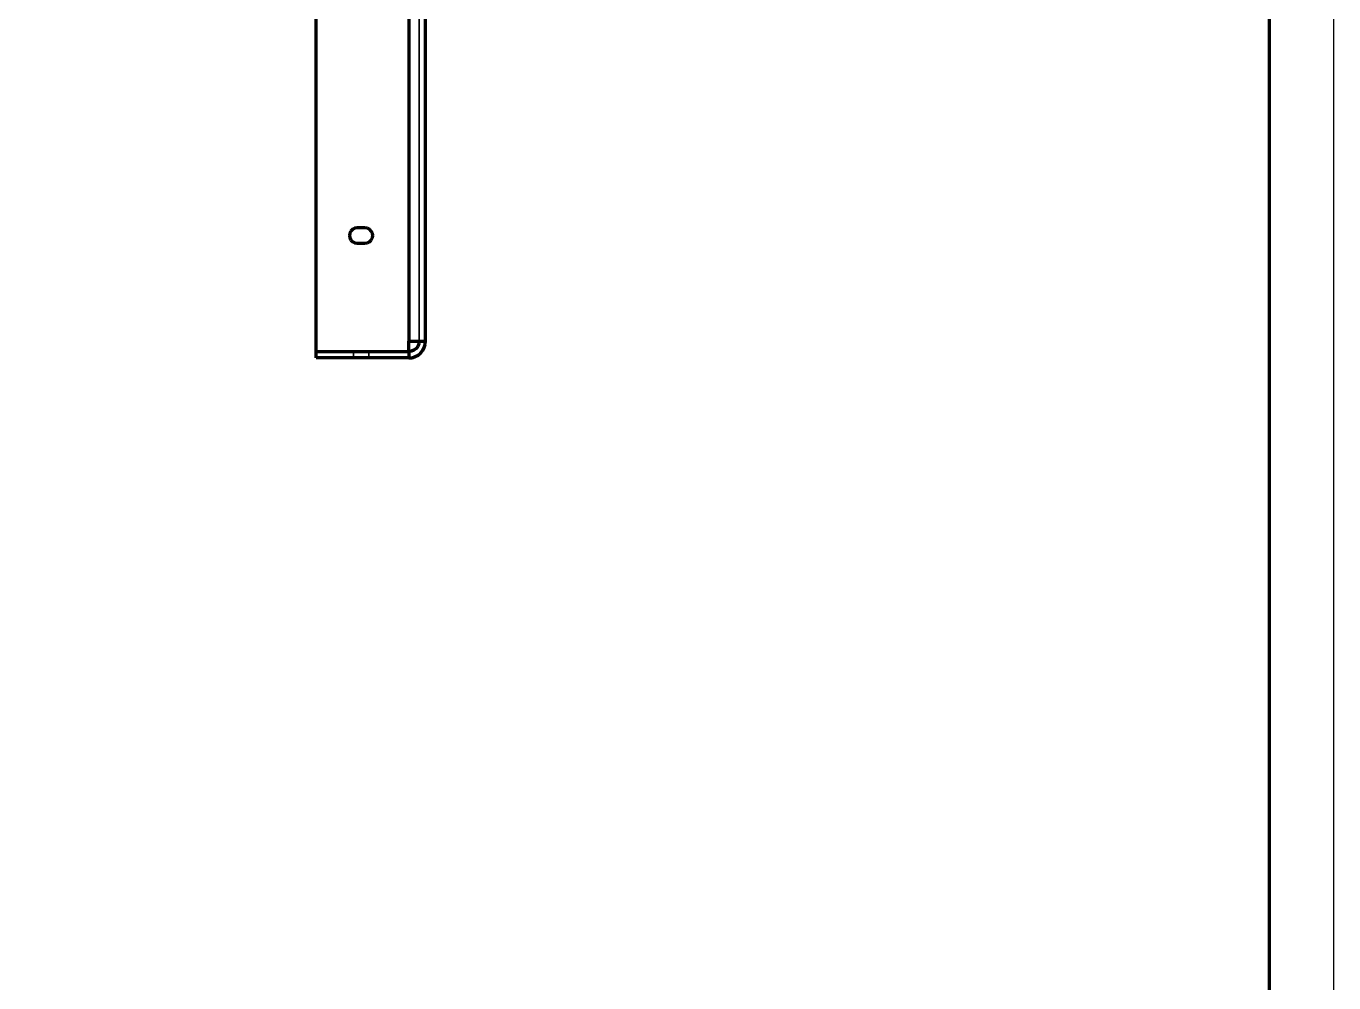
# Model space of a CAD drawing. Header units: millimetres. Extents: x 0 to 420, y 0 to 297.
# Drawn here: x 318.5 to 420, y 148.5 to 222.8 of the extents above; entities that cross this region are included whole.
import ezdxf

# ---------------------------------------------------------------- set-up
doc = ezdxf.new("R2010")
doc.units = ezdxf.units.MM
doc.linetypes.add('DASHED', pattern=[1.524, 1.27, -0.254])

msp = doc.modelspace()

# ---------------------------------------------------------------- linework, layer by layer
at = {"color": 1, "lineweight": 70}
for p, q in [((341, 197.51), (341, 256.49)), ((348.2, 255.7), (348.2, 198.3)), ((349.5, 198.3), (349.5, 255.7)), ((344.01, 207.07), (343.85, 206.99)), ((344.01, 207.07), (343.85, 206.99)), ((344.2, 207.1), (344.01, 207.07)), ((344.2, 207.1), (344.01, 207.07)), ((344.8, 207.1), (344.2, 207.1)), ((344.99, 207.07), (344.8, 207.1)), ((344.99, 207.07), (344.8, 207.1)), ((345.15, 206.99), (344.99, 207.07)), ((345.15, 206.99), (344.99, 207.07)), ((343.63, 206.69), (343.6, 206.5)), ((343.63, 206.69), (343.6, 206.5)), ((343.6, 206.5), (343.63, 206.31)), ((343.6, 206.5), (343.63, 206.31)), ((343.71, 206.85), (343.63, 206.69)), ((343.71, 206.85), (343.63, 206.69)), ((343.63, 206.31), (343.71, 206.15)), ((343.63, 206.31), (343.71, 206.15)), ((343.85, 206.99), (343.71, 206.85)), ((343.85, 206.99), (343.71, 206.85)), ((343.71, 206.15), (343.85, 206.01)), ((343.71, 206.15), (343.85, 206.01)), ((345.29, 206.85), (345.15, 206.99)), ((345.29, 206.85), (345.15, 206.99)), ((345.15, 206.01), (345.29, 206.15)), ((345.15, 206.01), (345.29, 206.15)), ((345.37, 206.69), (345.29, 206.85)), ((345.37, 206.69), (345.29, 206.85)), ((345.29, 206.15), (345.37, 206.31)), ((345.29, 206.15), (345.37, 206.31)), ((345.4, 206.5), (345.37, 206.69)), ((345.4, 206.5), (345.37, 206.69)), ((345.37, 206.31), (345.4, 206.5)), ((345.37, 206.31), (345.4, 206.5)), ((343.85, 206.01), (344.01, 205.93)), ((343.85, 206.01), (344.01, 205.93)), ((344.01, 205.93), (344.2, 205.9)), ((344.01, 205.93), (344.2, 205.9)), ((344.2, 205.9), (344.8, 205.9)), ((344.8, 205.9), (344.99, 205.93)), ((344.8, 205.9), (344.99, 205.93)), ((344.99, 205.93), (345.15, 206.01)), ((344.99, 205.93), (345.15, 206.01)), ((348.2, 197.51), (348.2, 198.3)), ((348.2, 198.3), (348.35, 198.3)), ((348.35, 198.3), (348.49, 198.3)), ((348.49, 198.3), (348.63, 198.3)), ((348.63, 198.3), (348.76, 198.3)), ((348.76, 198.3), (348.89, 198.3)), ((348.89, 198.3), (349.01, 198.3)), ((348.97, 198.09), (348.89, 197.9)), ((349, 198.3), (348.97, 198.09)), ((349.01, 198.3), (349.12, 198.3)), ((349.12, 198.3), (349.22, 198.3)), ((349.22, 198.3), (349.3, 198.3)), ((349.3, 198.3), (349.37, 198.3)), ((349.37, 198.3), (349.43, 198.3)), ((349.4, 197.8), (349.48, 198.05)), ((349.43, 198.3), (349.47, 198.3)), ((349.47, 198.3), (349.49, 198.3)), ((349.48, 198.05), (349.5, 198.3)), ((349.49, 198.3), (349.5, 198.3)), ((341, 197.51), (348.2, 197.51)), ((341, 197), (341, 197.5)), ((341, 197.5), (348.2, 197.5)), ((348.2, 197), (341, 197)), ((348.41, 197.53), (348.2, 197.5)), ((348.2, 197.5), (348.2, 197)), ((348.2, 197), (348.45, 197.02)), ((348.6, 197.61), (348.41, 197.53)), ((348.45, 197.02), (348.7, 197.1)), ((348.77, 197.73), (348.6, 197.61)), ((348.7, 197.1), (348.92, 197.22)), ((348.89, 197.9), (348.77, 197.73)), ((348.92, 197.22), (349.12, 197.38)), ((349.12, 197.38), (349.28, 197.58)), ((349.28, 197.58), (349.4, 197.8))]:
    msp.add_line(p, q, dxfattribs=at)
at = {"color": 5, "linetype": 'DASHED', "lineweight": 35}
for p, q in [((341, 256.49), (341, 197.51)), ((341, 197.51), (341, 256.49)), ((341, 197.51), (341, 256.49)), ((349, 198.3), (349, 255.7)), ((349, 255.7), (349, 198.3)), ((349.5, 255.7), (349.5, 198.3)), ((343.85, 206.99), (344.01, 207.07)), ((343.85, 206.99), (344.01, 207.07)), ((344.01, 207.07), (344.2, 207.1)), ((344.01, 207.07), (344.2, 207.1)), ((344.2, 207.1), (344.8, 207.1)), ((344.8, 207.1), (344.2, 207.1)), ((344.2, 207.1), (344.8, 207.1)), ((344.8, 207.1), (344.99, 207.07)), ((344.8, 207.1), (344.99, 207.07)), ((344.99, 207.07), (345.15, 206.99)), ((344.99, 207.07), (345.15, 206.99)), ((343.6, 206.5), (343.63, 206.69)), ((343.6, 206.5), (343.63, 206.69)), ((343.63, 206.31), (343.6, 206.5)), ((343.63, 206.31), (343.6, 206.5)), ((343.63, 206.69), (343.71, 206.85)), ((343.63, 206.69), (343.71, 206.85)), ((343.71, 206.15), (343.63, 206.31)), ((343.71, 206.15), (343.63, 206.31)), ((343.71, 206.85), (343.85, 206.99)), ((343.71, 206.85), (343.85, 206.99)), ((343.85, 206.01), (343.71, 206.15)), ((343.85, 206.01), (343.71, 206.15)), ((345.15, 206.99), (345.29, 206.85)), ((345.15, 206.99), (345.29, 206.85)), ((345.29, 206.15), (345.15, 206.01)), ((345.29, 206.15), (345.15, 206.01)), ((345.29, 206.85), (345.37, 206.69)), ((345.29, 206.85), (345.37, 206.69)), ((345.37, 206.31), (345.29, 206.15)), ((345.37, 206.31), (345.29, 206.15)), ((345.37, 206.69), (345.4, 206.5)), ((345.37, 206.69), (345.4, 206.5)), ((345.4, 206.5), (345.37, 206.31)), ((345.4, 206.5), (345.37, 206.31)), ((344.01, 205.93), (343.85, 206.01)), ((344.01, 205.93), (343.85, 206.01)), ((344.2, 205.9), (344.01, 205.93)), ((344.2, 205.9), (344.01, 205.93)), ((344.8, 205.9), (344.2, 205.9)), ((344.2, 205.9), (344.8, 205.9)), ((344.8, 205.9), (344.2, 205.9)), ((344.99, 205.93), (344.8, 205.9)), ((344.99, 205.93), (344.8, 205.9)), ((345.15, 206.01), (344.99, 205.93)), ((345.15, 206.01), (344.99, 205.93)), ((348.2, 198.3), (348.2, 197.51)), ((348.2, 198.3), (348.2, 197.51)), ((348.2, 197.51), (348.2, 198.3)), ((348.35, 198.3), (348.2, 198.3)), ((348.2, 198.3), (348.29, 198.3)), ((348.2, 198.3), (348.29, 198.3)), ((348.29, 198.3), (348.38, 198.3)), ((348.29, 198.3), (348.38, 198.3)), ((348.49, 198.3), (348.35, 198.3)), ((348.38, 198.3), (348.46, 198.3)), ((348.38, 198.3), (348.46, 198.3)), ((348.46, 198.3), (348.55, 198.3)), ((348.46, 198.3), (348.55, 198.3)), ((348.63, 198.3), (348.49, 198.3)), ((348.55, 198.3), (348.63, 198.3)), ((348.55, 198.3), (348.63, 198.3)), ((348.76, 198.3), (348.63, 198.3)), ((348.63, 198.3), (348.7, 198.3)), ((348.63, 198.3), (348.7, 198.3)), ((348.7, 198.3), (348.77, 198.3)), ((348.7, 198.3), (348.77, 198.3)), ((348.89, 198.3), (348.76, 198.3)), ((348.77, 198.3), (348.83, 198.3)), ((348.77, 198.3), (348.83, 198.3)), ((348.83, 198.3), (348.88, 198.3)), ((348.83, 198.3), (348.88, 198.3)), ((348.88, 198.3), (348.92, 198.3)), ((348.88, 198.3), (348.92, 198.3)), ((349.01, 198.3), (348.89, 198.3)), ((348.89, 197.9), (348.97, 198.09)), ((348.92, 198.3), (348.96, 198.3)), ((348.92, 198.3), (348.96, 198.3)), ((348.96, 198.3), (348.98, 198.3)), ((348.96, 198.3), (348.98, 198.3)), ((348.97, 198.09), (349, 198.3)), ((348.98, 198.3), (348.99, 198.3)), ((348.98, 198.3), (348.99, 198.3)), ((348.99, 198.3), (349, 198.3)), ((348.99, 198.3), (349, 198.3)), ((349, 198.3), (349.5, 198.3)), ((349, 198.3), (349.5, 198.3)), ((349.12, 198.3), (349.01, 198.3)), ((349.22, 198.3), (349.12, 198.3)), ((349.3, 198.3), (349.22, 198.3)), ((349.37, 198.3), (349.3, 198.3)), ((349.43, 198.3), (349.37, 198.3)), ((349.48, 198.05), (349.4, 197.8)), ((349.47, 198.3), (349.43, 198.3)), ((349.49, 198.3), (349.47, 198.3)), ((349.5, 198.3), (349.48, 198.05)), ((349.5, 198.3), (349.49, 198.3)), ((341, 197.51), (348.2, 197.51)), ((348.2, 197.51), (341, 197.51)), ((348.2, 197.51), (341, 197.51)), ((348.2, 197.5), (341, 197.5)), ((341, 197.5), (341, 197)), ((341, 197), (348.2, 197)), ((343.92, 197.5), (343.9, 197.5)), ((343.9, 197), (343.9, 197.5)), ((343.9, 197), (343.9, 197.5)), ((343.9, 197.5), (343.92, 197.5)), ((343.92, 197.5), (343.9, 197.5)), ((343.9, 197), (343.9, 197.5)), ((343.9, 197), (343.9, 197.5)), ((343.9, 197.5), (343.92, 197.5)), ((343.92, 197.5), (343.9, 197.5)), ((343.9, 197), (343.9, 197.5)), ((343.9, 197), (343.9, 197.5)), ((343.9, 197.5), (343.92, 197.5)), ((343.92, 197.5), (343.9, 197.5)), ((343.9, 197), (343.9, 197.5)), ((343.9, 197), (343.9, 197.5)), ((343.9, 197.5), (343.92, 197.5)), ((343.92, 197.5), (343.9, 197.5)), ((343.9, 197), (343.9, 197.5)), ((343.9, 197), (343.9, 197.5)), ((343.9, 197.5), (343.92, 197.5)), ((343.92, 197.5), (343.9, 197.5)), ((343.9, 197), (343.9, 197.5)), ((343.9, 197), (343.9, 197.5)), ((343.9, 197.5), (343.92, 197.5)), ((343.92, 197.5), (343.9, 197.5)), ((343.9, 197), (343.9, 197.5)), ((343.9, 197), (343.9, 197.5)), ((343.9, 197.5), (343.92, 197.5)), ((343.92, 197.5), (343.9, 197.5)), ((343.9, 197), (343.9, 197.5)), ((343.9, 197), (343.9, 197.5)), ((343.9, 197.5), (343.92, 197.5)), ((343.92, 197.5), (343.9, 197.5)), ((343.9, 197), (343.9, 197.5)), ((343.9, 197), (343.9, 197.5)), ((343.9, 197.5), (343.92, 197.5)), ((343.92, 197.5), (343.9, 197.5)), ((343.9, 197), (343.9, 197.5)), ((343.9, 197), (343.9, 197.5)), ((343.9, 197.5), (343.92, 197.5)), ((343.9, 197), (343.92, 197)), ((343.92, 197), (343.9, 197)), ((343.9, 197), (343.92, 197)), ((343.92, 197), (343.9, 197)), ((343.9, 197), (343.92, 197)), ((343.92, 197), (343.9, 197)), ((343.9, 197), (343.92, 197)), ((343.92, 197), (343.9, 197)), ((343.9, 197), (343.92, 197)), ((343.92, 197), (343.9, 197)), ((343.9, 197), (343.92, 197)), ((343.92, 197), (343.9, 197)), ((343.9, 197), (343.92, 197)), ((343.92, 197), (343.9, 197)), ((343.9, 197), (343.92, 197)), ((343.92, 197), (343.9, 197)), ((343.9, 197), (343.92, 197)), ((343.92, 197), (343.9, 197)), ((343.9, 197), (343.92, 197)), ((343.92, 197), (343.9, 197)), ((343.96, 197.5), (343.92, 197.5)), ((343.92, 197.5), (343.96, 197.5)), ((343.96, 197.5), (343.92, 197.5)), ((343.92, 197.5), (343.96, 197.5)), ((343.96, 197.5), (343.92, 197.5)), ((343.92, 197.5), (343.96, 197.5)), ((343.96, 197.5), (343.92, 197.5)), ((343.92, 197.5), (343.96, 197.5)), ((343.96, 197.5), (343.92, 197.5)), ((343.92, 197.5), (343.96, 197.5)), ((343.96, 197.5), (343.92, 197.5)), ((343.92, 197.5), (343.96, 197.5)), ((343.96, 197.5), (343.92, 197.5)), ((343.92, 197.5), (343.96, 197.5)), ((343.96, 197.5), (343.92, 197.5)), ((343.92, 197.5), (343.96, 197.5)), ((343.96, 197.5), (343.92, 197.5)), ((343.92, 197.5), (343.96, 197.5)), ((343.96, 197.5), (343.92, 197.5)), ((343.92, 197.5), (343.96, 197.5)), ((343.92, 197), (343.96, 197)), ((343.96, 197), (343.92, 197)), ((343.92, 197), (343.96, 197)), ((343.96, 197), (343.92, 197)), ((343.92, 197), (343.96, 197)), ((343.96, 197), (343.92, 197)), ((343.92, 197), (343.96, 197)), ((343.96, 197), (343.92, 197)), ((343.92, 197), (343.96, 197)), ((343.96, 197), (343.92, 197)), ((343.92, 197), (343.96, 197)), ((343.96, 197), (343.92, 197)), ((343.92, 197), (343.96, 197)), ((343.96, 197), (343.92, 197)), ((343.92, 197), (343.96, 197)), ((343.96, 197), (343.92, 197)), ((343.92, 197), (343.96, 197)), ((343.96, 197), (343.92, 197)), ((343.92, 197), (343.96, 197)), ((343.96, 197), (343.92, 197)), ((344.03, 197.5), (343.96, 197.5)), ((343.96, 197.5), (344.03, 197.5)), ((344.03, 197.5), (343.96, 197.5)), ((343.96, 197.5), (344.03, 197.5)), ((344.03, 197.5), (343.96, 197.5)), ((343.96, 197.5), (344.03, 197.5)), ((344.03, 197.5), (343.96, 197.5)), ((343.96, 197.5), (344.03, 197.5)), ((344.03, 197.5), (343.96, 197.5)), ((343.96, 197.5), (344.03, 197.5)), ((344.03, 197.5), (343.96, 197.5)), ((343.96, 197.5), (344.03, 197.5)), ((344.03, 197.5), (343.96, 197.5)), ((343.96, 197.5), (344.03, 197.5)), ((344.03, 197.5), (343.96, 197.5)), ((343.96, 197.5), (344.03, 197.5)), ((344.03, 197.5), (343.96, 197.5)), ((343.96, 197.5), (344.03, 197.5)), ((344.03, 197.5), (343.96, 197.5)), ((343.96, 197.5), (344.03, 197.5)), ((343.96, 197), (344.03, 197)), ((344.03, 197), (343.96, 197)), ((343.96, 197), (344.03, 197)), ((344.03, 197), (343.96, 197)), ((343.96, 197), (344.03, 197)), ((344.03, 197), (343.96, 197)), ((343.96, 197), (344.03, 197)), ((344.03, 197), (343.96, 197)), ((343.96, 197), (344.03, 197)), ((344.03, 197), (343.96, 197)), ((343.96, 197), (344.03, 197)), ((344.03, 197), (343.96, 197)), ((343.96, 197), (344.03, 197)), ((344.03, 197), (343.96, 197)), ((343.96, 197), (344.03, 197)), ((344.03, 197), (343.96, 197)), ((343.96, 197), (344.03, 197)), ((344.03, 197), (343.96, 197)), ((343.96, 197), (344.03, 197)), ((344.03, 197), (343.96, 197)), ((344.13, 197.5), (344.03, 197.5)), ((344.03, 197.5), (344.13, 197.5)), ((344.13, 197.5), (344.03, 197.5)), ((344.03, 197.5), (344.13, 197.5)), ((344.13, 197.5), (344.03, 197.5)), ((344.03, 197.5), (344.13, 197.5)), ((344.13, 197.5), (344.03, 197.5)), ((344.03, 197.5), (344.13, 197.5)), ((344.13, 197.5), (344.03, 197.5)), ((344.03, 197.5), (344.13, 197.5)), ((344.13, 197.5), (344.03, 197.5)), ((344.03, 197.5), (344.13, 197.5)), ((344.13, 197.5), (344.03, 197.5)), ((344.03, 197.5), (344.13, 197.5)), ((344.13, 197.5), (344.03, 197.5)), ((344.03, 197.5), (344.13, 197.5)), ((344.13, 197.5), (344.03, 197.5)), ((344.03, 197.5), (344.13, 197.5)), ((344.13, 197.5), (344.03, 197.5)), ((344.03, 197.5), (344.13, 197.5)), ((344.03, 197), (344.13, 197)), ((344.13, 197), (344.03, 197)), ((344.03, 197), (344.13, 197)), ((344.13, 197), (344.03, 197)), ((344.03, 197), (344.13, 197)), ((344.13, 197), (344.03, 197)), ((344.03, 197), (344.13, 197)), ((344.13, 197), (344.03, 197)), ((344.03, 197), (344.13, 197)), ((344.13, 197), (344.03, 197)), ((344.03, 197), (344.13, 197)), ((344.13, 197), (344.03, 197)), ((344.03, 197), (344.13, 197)), ((344.13, 197), (344.03, 197)), ((344.03, 197), (344.13, 197)), ((344.13, 197), (344.03, 197)), ((344.03, 197), (344.13, 197)), ((344.13, 197), (344.03, 197)), ((344.03, 197), (344.13, 197)), ((344.13, 197), (344.03, 197)), ((344.24, 197.5), (344.13, 197.5)), ((344.13, 197.5), (344.24, 197.5)), ((344.24, 197.5), (344.13, 197.5)), ((344.13, 197.5), (344.24, 197.5)), ((344.24, 197.5), (344.13, 197.5)), ((344.13, 197.5), (344.24, 197.5)), ((344.24, 197.5), (344.13, 197.5)), ((344.13, 197.5), (344.24, 197.5)), ((344.24, 197.5), (344.13, 197.5)), ((344.13, 197.5), (344.24, 197.5)), ((344.24, 197.5), (344.13, 197.5)), ((344.13, 197.5), (344.24, 197.5)), ((344.24, 197.5), (344.13, 197.5)), ((344.13, 197.5), (344.24, 197.5)), ((344.24, 197.5), (344.13, 197.5)), ((344.13, 197.5), (344.24, 197.5)), ((344.24, 197.5), (344.13, 197.5)), ((344.13, 197.5), (344.24, 197.5)), ((344.24, 197.5), (344.13, 197.5)), ((344.13, 197.5), (344.24, 197.5)), ((344.13, 197), (344.24, 197)), ((344.24, 197), (344.13, 197)), ((344.13, 197), (344.24, 197)), ((344.24, 197), (344.13, 197)), ((344.13, 197), (344.24, 197)), ((344.24, 197), (344.13, 197)), ((344.13, 197), (344.24, 197)), ((344.24, 197), (344.13, 197)), ((344.13, 197), (344.24, 197)), ((344.24, 197), (344.13, 197)), ((344.13, 197), (344.24, 197)), ((344.24, 197), (344.13, 197)), ((344.13, 197), (344.24, 197)), ((344.24, 197), (344.13, 197)), ((344.13, 197), (344.24, 197)), ((344.24, 197), (344.13, 197)), ((344.13, 197), (344.24, 197)), ((344.24, 197), (344.13, 197)), ((344.13, 197), (344.24, 197)), ((344.24, 197), (344.13, 197)), ((344.37, 197.5), (344.24, 197.5)), ((344.24, 197.5), (344.37, 197.5)), ((344.37, 197.5), (344.24, 197.5)), ((344.24, 197.5), (344.37, 197.5)), ((344.37, 197.5), (344.24, 197.5)), ((344.24, 197.5), (344.37, 197.5)), ((344.37, 197.5), (344.24, 197.5)), ((344.24, 197.5), (344.37, 197.5)), ((344.37, 197.5), (344.24, 197.5)), ((344.24, 197.5), (344.37, 197.5)), ((344.37, 197.5), (344.24, 197.5)), ((344.24, 197.5), (344.37, 197.5)), ((344.37, 197.5), (344.24, 197.5)), ((344.24, 197.5), (344.37, 197.5)), ((344.37, 197.5), (344.24, 197.5)), ((344.24, 197.5), (344.37, 197.5)), ((344.37, 197.5), (344.24, 197.5)), ((344.24, 197.5), (344.37, 197.5)), ((344.37, 197.5), (344.24, 197.5)), ((344.24, 197.5), (344.37, 197.5)), ((344.24, 197), (344.37, 197)), ((344.37, 197), (344.24, 197)), ((344.24, 197), (344.37, 197)), ((344.37, 197), (344.24, 197)), ((344.24, 197), (344.37, 197)), ((344.37, 197), (344.24, 197)), ((344.24, 197), (344.37, 197)), ((344.37, 197), (344.24, 197)), ((344.24, 197), (344.37, 197)), ((344.37, 197), (344.24, 197)), ((344.24, 197), (344.37, 197)), ((344.37, 197), (344.24, 197)), ((344.24, 197), (344.37, 197)), ((344.37, 197), (344.24, 197)), ((344.24, 197), (344.37, 197)), ((344.37, 197), (344.24, 197)), ((344.24, 197), (344.37, 197)), ((344.37, 197), (344.24, 197)), ((344.24, 197), (344.37, 197)), ((344.37, 197), (344.24, 197)), ((344.5, 197.5), (344.37, 197.5)), ((344.37, 197.5), (344.5, 197.5)), ((344.5, 197.5), (344.37, 197.5)), ((344.37, 197.5), (344.5, 197.5)), ((344.5, 197.5), (344.37, 197.5)), ((344.37, 197.5), (344.5, 197.5)), ((344.5, 197.5), (344.37, 197.5)), ((344.37, 197.5), (344.5, 197.5)), ((344.5, 197.5), (344.37, 197.5)), ((344.37, 197.5), (344.5, 197.5)), ((344.5, 197.5), (344.37, 197.5)), ((344.37, 197.5), (344.5, 197.5)), ((344.5, 197.5), (344.37, 197.5)), ((344.37, 197.5), (344.5, 197.5)), ((344.5, 197.5), (344.37, 197.5)), ((344.37, 197.5), (344.5, 197.5)), ((344.5, 197.5), (344.37, 197.5)), ((344.37, 197.5), (344.5, 197.5)), ((344.5, 197.5), (344.37, 197.5)), ((344.37, 197.5), (344.5, 197.5)), ((344.37, 197), (344.5, 197)), ((344.5, 197), (344.37, 197)), ((344.37, 197), (344.5, 197)), ((344.5, 197), (344.37, 197)), ((344.37, 197), (344.5, 197)), ((344.5, 197), (344.37, 197)), ((344.37, 197), (344.5, 197)), ((344.5, 197), (344.37, 197)), ((344.37, 197), (344.5, 197)), ((344.5, 197), (344.37, 197)), ((344.37, 197), (344.5, 197)), ((344.5, 197), (344.37, 197)), ((344.37, 197), (344.5, 197)), ((344.5, 197), (344.37, 197)), ((344.37, 197), (344.5, 197)), ((344.5, 197), (344.37, 197)), ((344.37, 197), (344.5, 197)), ((344.5, 197), (344.37, 197)), ((344.37, 197), (344.5, 197)), ((344.5, 197), (344.37, 197)), ((344.63, 197.5), (344.5, 197.5)), ((344.5, 197.5), (344.63, 197.5)), ((344.63, 197.5), (344.5, 197.5)), ((344.5, 197.5), (344.63, 197.5)), ((344.63, 197.5), (344.5, 197.5)), ((344.5, 197.5), (344.63, 197.5)), ((344.63, 197.5), (344.5, 197.5)), ((344.5, 197.5), (344.63, 197.5)), ((344.63, 197.5), (344.5, 197.5)), ((344.5, 197.5), (344.63, 197.5)), ((344.63, 197.5), (344.5, 197.5)), ((344.5, 197.5), (344.63, 197.5)), ((344.63, 197.5), (344.5, 197.5)), ((344.5, 197.5), (344.63, 197.5)), ((344.63, 197.5), (344.5, 197.5)), ((344.5, 197.5), (344.63, 197.5)), ((344.63, 197.5), (344.5, 197.5)), ((344.5, 197.5), (344.63, 197.5)), ((344.63, 197.5), (344.5, 197.5)), ((344.5, 197.5), (344.63, 197.5)), ((344.5, 197), (344.63, 197)), ((344.63, 197), (344.5, 197)), ((344.5, 197), (344.63, 197)), ((344.63, 197), (344.5, 197)), ((344.5, 197), (344.63, 197)), ((344.63, 197), (344.5, 197)), ((344.5, 197), (344.63, 197)), ((344.63, 197), (344.5, 197)), ((344.5, 197), (344.63, 197)), ((344.63, 197), (344.5, 197)), ((344.5, 197), (344.63, 197)), ((344.63, 197), (344.5, 197)), ((344.5, 197), (344.63, 197)), ((344.63, 197), (344.5, 197)), ((344.5, 197), (344.63, 197)), ((344.63, 197), (344.5, 197)), ((344.5, 197), (344.63, 197)), ((344.63, 197), (344.5, 197)), ((344.5, 197), (344.63, 197)), ((344.63, 197), (344.5, 197)), ((344.76, 197.5), (344.63, 197.5)), ((344.63, 197.5), (344.76, 197.5)), ((344.76, 197.5), (344.63, 197.5)), ((344.63, 197.5), (344.76, 197.5)), ((344.76, 197.5), (344.63, 197.5)), ((344.63, 197.5), (344.76, 197.5)), ((344.76, 197.5), (344.63, 197.5)), ((344.63, 197.5), (344.76, 197.5)), ((344.76, 197.5), (344.63, 197.5)), ((344.63, 197.5), (344.76, 197.5)), ((344.76, 197.5), (344.63, 197.5)), ((344.63, 197.5), (344.76, 197.5)), ((344.76, 197.5), (344.63, 197.5)), ((344.63, 197.5), (344.76, 197.5)), ((344.76, 197.5), (344.63, 197.5)), ((344.63, 197.5), (344.76, 197.5)), ((344.76, 197.5), (344.63, 197.5)), ((344.63, 197.5), (344.76, 197.5)), ((344.76, 197.5), (344.63, 197.5)), ((344.63, 197.5), (344.76, 197.5)), ((344.63, 197), (344.76, 197)), ((344.76, 197), (344.63, 197)), ((344.63, 197), (344.76, 197)), ((344.76, 197), (344.63, 197)), ((344.63, 197), (344.76, 197)), ((344.76, 197), (344.63, 197)), ((344.63, 197), (344.76, 197)), ((344.76, 197), (344.63, 197)), ((344.63, 197), (344.76, 197)), ((344.76, 197), (344.63, 197)), ((344.63, 197), (344.76, 197)), ((344.76, 197), (344.63, 197)), ((344.63, 197), (344.76, 197)), ((344.76, 197), (344.63, 197)), ((344.63, 197), (344.76, 197)), ((344.76, 197), (344.63, 197)), ((344.63, 197), (344.76, 197)), ((344.76, 197), (344.63, 197)), ((344.63, 197), (344.76, 197)), ((344.76, 197), (344.63, 197)), ((344.87, 197.5), (344.76, 197.5)), ((344.76, 197.5), (344.87, 197.5)), ((344.87, 197.5), (344.76, 197.5)), ((344.76, 197.5), (344.87, 197.5)), ((344.87, 197.5), (344.76, 197.5)), ((344.76, 197.5), (344.87, 197.5)), ((344.87, 197.5), (344.76, 197.5)), ((344.76, 197.5), (344.87, 197.5)), ((344.87, 197.5), (344.76, 197.5)), ((344.76, 197.5), (344.87, 197.5)), ((344.87, 197.5), (344.76, 197.5)), ((344.76, 197.5), (344.87, 197.5)), ((344.87, 197.5), (344.76, 197.5)), ((344.76, 197.5), (344.87, 197.5)), ((344.87, 197.5), (344.76, 197.5)), ((344.76, 197.5), (344.87, 197.5)), ((344.87, 197.5), (344.76, 197.5)), ((344.76, 197.5), (344.87, 197.5)), ((344.87, 197.5), (344.76, 197.5)), ((344.76, 197.5), (344.87, 197.5)), ((344.76, 197), (344.87, 197)), ((344.87, 197), (344.76, 197)), ((344.76, 197), (344.87, 197)), ((344.87, 197), (344.76, 197)), ((344.76, 197), (344.87, 197)), ((344.87, 197), (344.76, 197)), ((344.76, 197), (344.87, 197)), ((344.87, 197), (344.76, 197)), ((344.76, 197), (344.87, 197)), ((344.87, 197), (344.76, 197)), ((344.76, 197), (344.87, 197)), ((344.87, 197), (344.76, 197)), ((344.76, 197), (344.87, 197)), ((344.87, 197), (344.76, 197)), ((344.76, 197), (344.87, 197)), ((344.87, 197), (344.76, 197)), ((344.76, 197), (344.87, 197)), ((344.87, 197), (344.76, 197)), ((344.76, 197), (344.87, 197)), ((344.87, 197), (344.76, 197)), ((344.97, 197.5), (344.87, 197.5)), ((344.87, 197.5), (344.97, 197.5)), ((344.97, 197.5), (344.87, 197.5)), ((344.87, 197.5), (344.97, 197.5)), ((344.97, 197.5), (344.87, 197.5)), ((344.87, 197.5), (344.97, 197.5)), ((344.97, 197.5), (344.87, 197.5)), ((344.87, 197.5), (344.97, 197.5)), ((344.97, 197.5), (344.87, 197.5)), ((344.87, 197.5), (344.97, 197.5)), ((344.97, 197.5), (344.87, 197.5)), ((344.87, 197.5), (344.97, 197.5)), ((344.97, 197.5), (344.87, 197.5)), ((344.87, 197.5), (344.97, 197.5)), ((344.97, 197.5), (344.87, 197.5)), ((344.87, 197.5), (344.97, 197.5)), ((344.97, 197.5), (344.87, 197.5)), ((344.87, 197.5), (344.97, 197.5)), ((344.97, 197.5), (344.87, 197.5)), ((344.87, 197.5), (344.97, 197.5)), ((344.87, 197), (344.97, 197)), ((344.97, 197), (344.87, 197)), ((344.87, 197), (344.97, 197)), ((344.97, 197), (344.87, 197)), ((344.87, 197), (344.97, 197)), ((344.97, 197), (344.87, 197)), ((344.87, 197), (344.97, 197)), ((344.97, 197), (344.87, 197)), ((344.87, 197), (344.97, 197)), ((344.97, 197), (344.87, 197)), ((344.87, 197), (344.97, 197)), ((344.97, 197), (344.87, 197)), ((344.87, 197), (344.97, 197)), ((344.97, 197), (344.87, 197)), ((344.87, 197), (344.97, 197)), ((344.97, 197), (344.87, 197)), ((344.87, 197), (344.97, 197)), ((344.97, 197), (344.87, 197)), ((344.87, 197), (344.97, 197)), ((344.97, 197), (344.87, 197)), ((345.04, 197.5), (344.97, 197.5)), ((344.97, 197.5), (345.04, 197.5)), ((345.04, 197.5), (344.97, 197.5)), ((344.97, 197.5), (345.04, 197.5)), ((345.04, 197.5), (344.97, 197.5)), ((344.97, 197.5), (345.04, 197.5)), ((345.04, 197.5), (344.97, 197.5)), ((344.97, 197.5), (345.04, 197.5)), ((345.04, 197.5), (344.97, 197.5)), ((344.97, 197.5), (345.04, 197.5)), ((345.04, 197.5), (344.97, 197.5)), ((344.97, 197.5), (345.04, 197.5)), ((345.04, 197.5), (344.97, 197.5)), ((344.97, 197.5), (345.04, 197.5)), ((345.04, 197.5), (344.97, 197.5)), ((344.97, 197.5), (345.04, 197.5)), ((345.04, 197.5), (344.97, 197.5)), ((344.97, 197.5), (345.04, 197.5)), ((345.04, 197.5), (344.97, 197.5)), ((344.97, 197.5), (345.04, 197.5)), ((344.97, 197), (345.04, 197)), ((345.04, 197), (344.97, 197)), ((344.97, 197), (345.04, 197)), ((345.04, 197), (344.97, 197)), ((344.97, 197), (345.04, 197)), ((345.04, 197), (344.97, 197)), ((344.97, 197), (345.04, 197)), ((345.04, 197), (344.97, 197)), ((344.97, 197), (345.04, 197)), ((345.04, 197), (344.97, 197)), ((344.97, 197), (345.04, 197)), ((345.04, 197), (344.97, 197)), ((344.97, 197), (345.04, 197)), ((345.04, 197), (344.97, 197)), ((344.97, 197), (345.04, 197)), ((345.04, 197), (344.97, 197)), ((344.97, 197), (345.04, 197)), ((345.04, 197), (344.97, 197)), ((344.97, 197), (345.04, 197)), ((345.04, 197), (344.97, 197)), ((345.08, 197.5), (345.04, 197.5)), ((345.04, 197.5), (345.08, 197.5)), ((345.08, 197.5), (345.04, 197.5)), ((345.04, 197.5), (345.08, 197.5)), ((345.08, 197.5), (345.04, 197.5)), ((345.04, 197.5), (345.08, 197.5)), ((345.08, 197.5), (345.04, 197.5)), ((345.04, 197.5), (345.08, 197.5)), ((345.08, 197.5), (345.04, 197.5)), ((345.04, 197.5), (345.08, 197.5)), ((345.08, 197.5), (345.04, 197.5)), ((345.04, 197.5), (345.08, 197.5)), ((345.08, 197.5), (345.04, 197.5)), ((345.04, 197.5), (345.08, 197.5)), ((345.08, 197.5), (345.04, 197.5)), ((345.04, 197.5), (345.08, 197.5)), ((345.08, 197.5), (345.04, 197.5)), ((345.04, 197.5), (345.08, 197.5)), ((345.08, 197.5), (345.04, 197.5)), ((345.04, 197.5), (345.08, 197.5)), ((345.04, 197), (345.08, 197)), ((345.08, 197), (345.04, 197)), ((345.04, 197), (345.08, 197)), ((345.08, 197), (345.04, 197)), ((345.04, 197), (345.08, 197)), ((345.08, 197), (345.04, 197)), ((345.04, 197), (345.08, 197)), ((345.08, 197), (345.04, 197)), ((345.04, 197), (345.08, 197)), ((345.08, 197), (345.04, 197)), ((345.04, 197), (345.08, 197)), ((345.08, 197), (345.04, 197)), ((345.04, 197), (345.08, 197)), ((345.08, 197), (345.04, 197)), ((345.04, 197), (345.08, 197)), ((345.08, 197), (345.04, 197)), ((345.04, 197), (345.08, 197)), ((345.08, 197), (345.04, 197)), ((345.04, 197), (345.08, 197)), ((345.08, 197), (345.04, 197)), ((345.1, 197.5), (345.08, 197.5)), ((345.08, 197.5), (345.1, 197.5)), ((345.1, 197.5), (345.08, 197.5)), ((345.08, 197.5), (345.1, 197.5)), ((345.1, 197.5), (345.08, 197.5)), ((345.08, 197.5), (345.1, 197.5)), ((345.1, 197.5), (345.08, 197.5)), ((345.08, 197.5), (345.1, 197.5)), ((345.1, 197.5), (345.08, 197.5)), ((345.08, 197.5), (345.1, 197.5)), ((345.1, 197.5), (345.08, 197.5)), ((345.08, 197.5), (345.1, 197.5)), ((345.1, 197.5), (345.08, 197.5)), ((345.08, 197.5), (345.1, 197.5)), ((345.1, 197.5), (345.08, 197.5)), ((345.08, 197.5), (345.1, 197.5)), ((345.1, 197.5), (345.08, 197.5)), ((345.08, 197.5), (345.1, 197.5)), ((345.1, 197.5), (345.08, 197.5)), ((345.08, 197.5), (345.1, 197.5)), ((345.08, 197), (345.1, 197)), ((345.1, 197), (345.08, 197)), ((345.08, 197), (345.1, 197)), ((345.1, 197), (345.08, 197)), ((345.08, 197), (345.1, 197)), ((345.1, 197), (345.08, 197)), ((345.08, 197), (345.1, 197)), ((345.1, 197), (345.08, 197)), ((345.08, 197), (345.1, 197)), ((345.1, 197), (345.08, 197)), ((345.08, 197), (345.1, 197)), ((345.1, 197), (345.08, 197)), ((345.08, 197), (345.1, 197)), ((345.1, 197), (345.08, 197)), ((345.08, 197), (345.1, 197)), ((345.1, 197), (345.08, 197)), ((345.08, 197), (345.1, 197)), ((345.1, 197), (345.08, 197)), ((345.08, 197), (345.1, 197)), ((345.1, 197), (345.08, 197)), ((345.1, 197), (345.1, 197.5)), ((345.1, 197), (345.1, 197.5)), ((345.1, 197), (345.1, 197.5)), ((345.1, 197), (345.1, 197.5)), ((345.1, 197), (345.1, 197.5)), ((345.1, 197), (345.1, 197.5)), ((345.1, 197), (345.1, 197.5)), ((345.1, 197), (345.1, 197.5)), ((345.1, 197), (345.1, 197.5)), ((345.1, 197), (345.1, 197.5)), ((345.1, 197), (345.1, 197.5)), ((345.1, 197), (345.1, 197.5)), ((345.1, 197), (345.1, 197.5)), ((345.1, 197), (345.1, 197.5)), ((345.1, 197), (345.1, 197.5)), ((345.1, 197), (345.1, 197.5)), ((345.1, 197), (345.1, 197.5)), ((345.1, 197), (345.1, 197.5)), ((345.1, 197), (345.1, 197.5)), ((345.1, 197), (345.1, 197.5)), ((348.2, 197.5), (348.41, 197.53)), ((348.2, 197), (348.2, 197.5)), ((348.2, 197.5), (348.2, 197)), ((348.2, 197.5), (348.2, 197)), ((348.45, 197.02), (348.2, 197)), ((348.41, 197.53), (348.6, 197.61)), ((348.7, 197.1), (348.45, 197.02)), ((348.6, 197.61), (348.77, 197.73)), ((348.92, 197.22), (348.7, 197.1)), ((348.77, 197.73), (348.89, 197.9)), ((349.12, 197.38), (348.92, 197.22)), ((349.28, 197.58), (349.12, 197.38)), ((349.4, 197.8), (349.28, 197.58))]:
    msp.add_line(p, q, dxfattribs=at)
at = {"color": 7, "lineweight": 25}
msp.add_lwpolyline([(0, 0), (420, 0), (420, 297), (0, 297)], close=True, dxfattribs=at)
at = {"color": 7, "lineweight": 70}
msp.add_lwpolyline([(20, 5), (415, 5), (415, 292), (20, 292)], close=True, dxfattribs=at)

doc.saveas('drawing.dxf')
